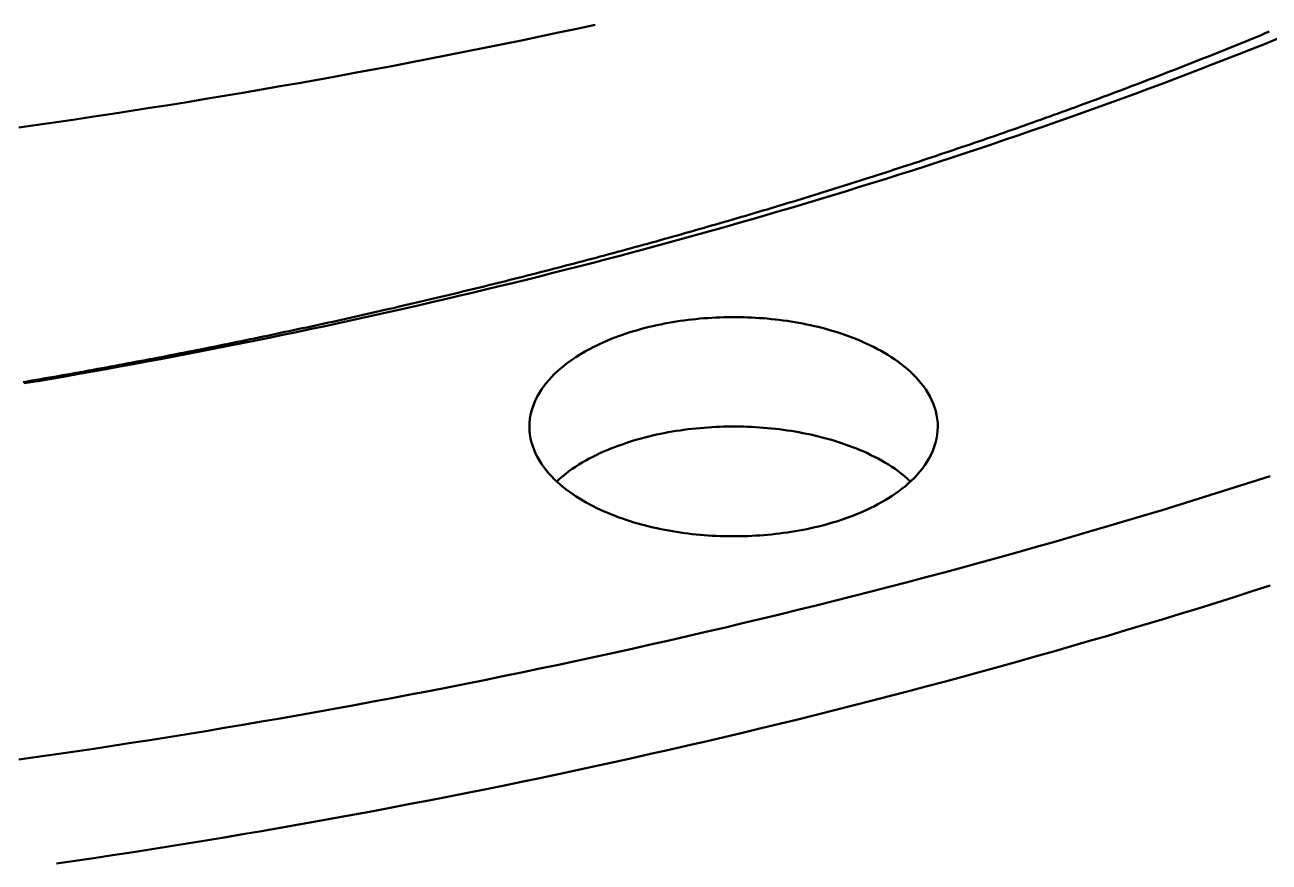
# Model space of a CAD drawing. Header units: millimetres. Extents: x 0 to 841, y 0 to 594.
# Drawn here: x 372.83 to 410.6, y 286.25 to 311.67 of the extents above; entities that cross this region are included whole.
import ezdxf

# ---------------------------------------------------------------- set-up
doc = ezdxf.new("R2010")
doc.units = ezdxf.units.MM
doc.layers.add('FINA', color=7, linetype='CONTINUOUS', lineweight=25)
doc.layers.add('VIS', color=7, linetype='CONTINUOUS', lineweight=50)

msp = doc.modelspace()

# ---------------------------------------------------------------- linework, layer by layer
at = {"layer": 'FINA'}
for points in [[(372.654, 308.552), (373.222, 308.633), (373.789, 308.715), (374.356, 308.799), (374.923, 308.884), (375.49, 308.97), (376.057, 309.057), (376.624, 309.146), (377.19, 309.236), (377.756, 309.327), (378.322, 309.42), (378.888, 309.514), (379.453, 309.609), (380.018, 309.706), (380.583, 309.804), (381.148, 309.903), (381.713, 310.004), (382.277, 310.106), (382.841, 310.209), (383.405, 310.313), (383.969, 310.419), (384.532, 310.527), (385.095, 310.635), (385.658, 310.745), (386.22, 310.857), (386.783, 310.969), (387.345, 311.083), (387.906, 311.199), (388.468, 311.315), (389.029, 311.434), (389.59, 311.553), (390.15, 311.674)], [(372.782, 300.823), (372.915, 300.845), (373.048, 300.868), (373.181, 300.891), (373.314, 300.914), (373.447, 300.937), (373.579, 300.961), (373.712, 300.984), (373.845, 301.007), (373.978, 301.031), (374.111, 301.054), (374.244, 301.078), (374.376, 301.102), (374.509, 301.125), (374.642, 301.149), (374.774, 301.173), (374.907, 301.197), (375.04, 301.221), (375.172, 301.246), (375.305, 301.27), (375.438, 301.294), (375.57, 301.319), (375.703, 301.343), (375.836, 301.368), (375.968, 301.393), (376.101, 301.418), (376.233, 301.443), (376.366, 301.468), (376.498, 301.493), (376.631, 301.518), (376.763, 301.543), (376.896, 301.569), (377.028, 301.594), (377.16, 301.62), (377.293, 301.645), (377.425, 301.671), (377.558, 301.697), (377.69, 301.723), (377.822, 301.749), (377.954, 301.775), (378.087, 301.801), (378.219, 301.827), (378.351, 301.854), (378.484, 301.88), (378.616, 301.907), (378.748, 301.933), (378.88, 301.96), (379.012, 301.987), (379.144, 302.014), (379.277, 302.041), (379.409, 302.068), (379.541, 302.095), (379.673, 302.122), (379.805, 302.15), (379.937, 302.177), (380.069, 302.205), (380.201, 302.232), (380.333, 302.26), (380.465, 302.288), (380.597, 302.316), (380.729, 302.344), (380.861, 302.372), (380.993, 302.4), (381.124, 302.428), (381.256, 302.456), (381.388, 302.485), (381.52, 302.513), (381.652, 302.542), (381.783, 302.571), (381.915, 302.599), (382.047, 302.628), (382.179, 302.657), (382.31, 302.686), (382.442, 302.715), (382.574, 302.745), (382.705, 302.774), (382.837, 302.803), (382.968, 302.833), (383.1, 302.863), (383.232, 302.892), (383.363, 302.922), (383.495, 302.952), (383.626, 302.982), (383.758, 303.012), (383.889, 303.042), (384.02, 303.072), (384.152, 303.103), (384.283, 303.133), (384.414, 303.164), (384.546, 303.194), (384.677, 303.225), (384.808, 303.256), (384.94, 303.287), (385.071, 303.318), (385.202, 303.349), (385.333, 303.38), (385.465, 303.411), (385.596, 303.443), (385.727, 303.474), (385.858, 303.506), (385.989, 303.537), (386.12, 303.569), (386.251, 303.601), (386.382, 303.633), (386.513, 303.665), (386.644, 303.697), (386.775, 303.729), (386.906, 303.762), (387.037, 303.794), (387.168, 303.826), (387.299, 303.859), (387.429, 303.892), (387.56, 303.925), (387.691, 303.957), (387.822, 303.99), (387.953, 304.023), (388.083, 304.057), (388.214, 304.09), (388.345, 304.123), (388.475, 304.157), (388.606, 304.19), (388.737, 304.224), (388.867, 304.258), (388.998, 304.291), (389.128, 304.325), (389.259, 304.359), (389.389, 304.393), (389.52, 304.428), (389.65, 304.462), (389.78, 304.496), (389.911, 304.531), (390.041, 304.565), (390.171, 304.6), (390.302, 304.635), (390.432, 304.67), (390.562, 304.705), (390.692, 304.74), (390.823, 304.775), (390.953, 304.81), (391.083, 304.846), (391.213, 304.881), (391.343, 304.917), (391.473, 304.952), (391.603, 304.988), (391.733, 305.024), (391.863, 305.06), (391.993, 305.096), (392.123, 305.132), (392.253, 305.168), (392.383, 305.205), (392.513, 305.241), (392.642, 305.278), (392.772, 305.314), (392.902, 305.351), (393.032, 305.388), (393.161, 305.425), (393.291, 305.462), (393.421, 305.499), (393.55, 305.536), (393.68, 305.573), (393.81, 305.611), (393.939, 305.648), (394.069, 305.686), (394.198, 305.724), (394.327, 305.761), (394.457, 305.799), (394.586, 305.837), (394.716, 305.875), (394.845, 305.914), (394.974, 305.952), (395.104, 305.99), (395.233, 306.029), (395.362, 306.068), (395.491, 306.106), (395.62, 306.145), (395.749, 306.184), (395.879, 306.223), (396.008, 306.262), (396.137, 306.301), (396.266, 306.341), (396.395, 306.38), (396.523, 306.42), (396.652, 306.459), (396.781, 306.499), (396.91, 306.539), (397.039, 306.579), (397.168, 306.619), (397.296, 306.659), (397.425, 306.699), (397.554, 306.739), (397.682, 306.78), (397.811, 306.82), (397.94, 306.861), (398.068, 306.902), (398.197, 306.943), (398.325, 306.984), (398.454, 307.025), (398.582, 307.066), (398.71, 307.107), (398.839, 307.148), (398.967, 307.19), (399.095, 307.232), (399.224, 307.273), (399.352, 307.315), (399.48, 307.357), (399.608, 307.399), (399.736, 307.441), (399.864, 307.483), (399.993, 307.525), (400.121, 307.568), (400.249, 307.61), (400.376, 307.653), (400.504, 307.696), (400.632, 307.739), (400.76, 307.781), (400.888, 307.824), (401.016, 307.868), (401.143, 307.911), (401.271, 307.954), (401.399, 307.998), (401.526, 308.041), (401.654, 308.085), (401.782, 308.129), (401.909, 308.173), (402.036, 308.217), (402.164, 308.261), (402.291, 308.305), (402.419, 308.349), (402.546, 308.394), (402.673, 308.438), (402.801, 308.483), (402.928, 308.527), (403.055, 308.572), (403.182, 308.617), (403.309, 308.662), (403.436, 308.708), (403.563, 308.753), (403.69, 308.798), (403.817, 308.844), (403.944, 308.889), (404.071, 308.935), (404.198, 308.981), (404.325, 309.027), (404.451, 309.073), (404.578, 309.119), (404.705, 309.165), (404.831, 309.212), (404.958, 309.258), (405.085, 309.305), (405.211, 309.351), (405.338, 309.398), (405.464, 309.445), (405.59, 309.492), (405.717, 309.539), (405.843, 309.586), (405.969, 309.634), (406.096, 309.681), (406.222, 309.729), (406.348, 309.777), (406.474, 309.824), (406.6, 309.872), (406.726, 309.92), (406.852, 309.968), (406.978, 310.017), (407.104, 310.065), (407.23, 310.113), (407.355, 310.162), (407.481, 310.211), (407.607, 310.26), (407.733, 310.308), (407.858, 310.358), (407.984, 310.407), (408.109, 310.456), (408.235, 310.505), (408.36, 310.555), (408.486, 310.604), (408.611, 310.654), (408.736, 310.704), (408.862, 310.754), (408.987, 310.804), (409.112, 310.854), (409.237, 310.904), (409.362, 310.955), (409.487, 311.005), (409.612, 311.056), (409.737, 311.107), (409.862, 311.158), (409.987, 311.209), (410.112, 311.26), (410.237, 311.311), (410.361, 311.362), (410.486, 311.414), (410.61, 311.465)], [(372.812, 300.786), (373.226, 300.855), (373.641, 300.926), (374.055, 300.997), (374.47, 301.07), (374.884, 301.143), (375.298, 301.217), (375.712, 301.292), (376.125, 301.367), (376.539, 301.444), (376.952, 301.521), (377.365, 301.599), (377.778, 301.678), (378.191, 301.758), (378.604, 301.838), (379.017, 301.92), (379.429, 302.002), (379.841, 302.085), (380.253, 302.17), (380.665, 302.254), (381.077, 302.34), (381.488, 302.427), (381.9, 302.514), (382.311, 302.603), (382.722, 302.692), (383.133, 302.782), (383.543, 302.873), (383.954, 302.965), (384.364, 303.057), (384.774, 303.151), (385.184, 303.245), (385.593, 303.341), (386.003, 303.437), (386.412, 303.534), (386.821, 303.632), (387.229, 303.731), (387.638, 303.831), (388.046, 303.931), (388.454, 304.033), (388.862, 304.136), (389.27, 304.239), (389.677, 304.343), (390.084, 304.448), (390.491, 304.554), (390.898, 304.661), (391.304, 304.769), (391.711, 304.878), (392.117, 304.988), (392.522, 305.099), (392.928, 305.21), (393.333, 305.323), (393.738, 305.436), (394.143, 305.551), (394.547, 305.666), (394.951, 305.782), (395.355, 305.9), (395.759, 306.018), (396.162, 306.137), (396.565, 306.257), (396.968, 306.378), (397.37, 306.5), (397.772, 306.623), (398.174, 306.747), (398.576, 306.872), (398.977, 306.998), (399.378, 307.125), (399.779, 307.252), (400.179, 307.381), (400.579, 307.511), (400.979, 307.642), (401.378, 307.774), (401.777, 307.906), (402.176, 308.04), (402.574, 308.175), (402.972, 308.311), (403.37, 308.448), (403.767, 308.586), (404.164, 308.724), (404.56, 308.864), (404.957, 309.005), (405.353, 309.147), (405.748, 309.29), (406.143, 309.434), (406.538, 309.579), (406.932, 309.725), (407.326, 309.872), (407.72, 310.021), (408.113, 310.17), (408.506, 310.32), (408.898, 310.472), (409.29, 310.624), (409.681, 310.778), (410.072, 310.932), (410.463, 311.088), (410.853, 311.245)], [(388.15, 299.467), (388.154, 299.588), (388.166, 299.708), (388.186, 299.826), (388.214, 299.944), (388.249, 300.059), (388.291, 300.172), (388.339, 300.282), (388.393, 300.39), (388.453, 300.495), (388.518, 300.596), (388.587, 300.695), (388.661, 300.79), (388.739, 300.882), (388.82, 300.971), (388.904, 301.058), (388.991, 301.141), (389.081, 301.221), (389.173, 301.299), (389.268, 301.373), (389.364, 301.445), (389.463, 301.515), (389.563, 301.582), (389.665, 301.647), (389.768, 301.709), (389.872, 301.769), (389.978, 301.827), (390.085, 301.883), (390.193, 301.936), (390.302, 301.988), (390.411, 302.037), (390.522, 302.085), (390.633, 302.131), (390.746, 302.175), (390.858, 302.217), (390.972, 302.258), (391.086, 302.297), (391.201, 302.334), (391.316, 302.37), (391.431, 302.403), (391.548, 302.436), (391.664, 302.467), (391.781, 302.496), (391.898, 302.524), (392.016, 302.55), (392.134, 302.575), (392.252, 302.599), (392.37, 302.621), (392.489, 302.642), (392.608, 302.661), (392.727, 302.679), (392.846, 302.696), (392.966, 302.711), (393.086, 302.725), (393.206, 302.738), (393.325, 302.749), (393.446, 302.76), (393.566, 302.768), (393.686, 302.776), (393.806, 302.782), (393.927, 302.787), (394.047, 302.791), (394.168, 302.794), (394.288, 302.795), (394.409, 302.795), (394.529, 302.794), (394.65, 302.791), (394.77, 302.787), (394.891, 302.782), (395.011, 302.776), (395.131, 302.768), (395.251, 302.76), (395.371, 302.749), (395.491, 302.738), (395.611, 302.725), (395.731, 302.711), (395.851, 302.696), (395.97, 302.679), (396.089, 302.661), (396.208, 302.642), (396.327, 302.621), (396.445, 302.599), (396.563, 302.575), (396.681, 302.55), (396.799, 302.524), (396.916, 302.496), (397.033, 302.467), (397.149, 302.436), (397.265, 302.403), (397.381, 302.37), (397.496, 302.334), (397.611, 302.297), (397.725, 302.258), (397.838, 302.217), (397.951, 302.175), (398.063, 302.131), (398.175, 302.085), (398.286, 302.037), (398.395, 301.988), (398.504, 301.936), (398.612, 301.883), (398.719, 301.827), (398.825, 301.769), (398.929, 301.709), (399.032, 301.647), (399.134, 301.582), (399.234, 301.515), (399.333, 301.445), (399.429, 301.373), (399.524, 301.299), (399.616, 301.221), (399.706, 301.141), (399.793, 301.058), (399.877, 300.971), (399.958, 300.882), (400.036, 300.79), (400.11, 300.695), (400.179, 300.596), (400.244, 300.495), (400.304, 300.39), (400.358, 300.282), (400.406, 300.172), (400.448, 300.059), (400.483, 299.944), (400.511, 299.826), (400.531, 299.708), (400.543, 299.588), (400.547, 299.467)], [(398.731, 297.114), (398.624, 297.058), (398.517, 297.004), (398.408, 296.952), (398.298, 296.902), (398.187, 296.854), (398.076, 296.808), (397.963, 296.764), (397.85, 296.721), (397.737, 296.681), (397.623, 296.642), (397.508, 296.604), (397.393, 296.568), (397.277, 296.534), (397.161, 296.502), (397.044, 296.471), (396.927, 296.441), (396.81, 296.413), (396.692, 296.387), (396.574, 296.361), (396.456, 296.338), (396.337, 296.315), (396.219, 296.295), (396.1, 296.275), (395.98, 296.257), (395.861, 296.24), (395.741, 296.225), (395.621, 296.21), (395.501, 296.198), (395.381, 296.186), (395.261, 296.176), (395.141, 296.167), (395.02, 296.159), (394.9, 296.153), (394.779, 296.147), (394.659, 296.144), (394.538, 296.141), (394.418, 296.14), (394.297, 296.14), (394.176, 296.141), (394.056, 296.143), (393.935, 296.147), (393.814, 296.152), (393.694, 296.158), (393.574, 296.166), (393.453, 296.174), (393.333, 296.184), (393.213, 296.196), (393.093, 296.208), (392.973, 296.222), (392.853, 296.238), (392.734, 296.254), (392.615, 296.272), (392.495, 296.292), (392.377, 296.312), (392.258, 296.334), (392.14, 296.358), (392.022, 296.383), (391.904, 296.409), (391.787, 296.437), (391.669, 296.466), (391.553, 296.497), (391.437, 296.53), (391.321, 296.563), (391.206, 296.599), (391.091, 296.636), (390.977, 296.675), (390.863, 296.715), (390.75, 296.758), (390.638, 296.802), (390.526, 296.848), (390.415, 296.895), (390.305, 296.945), (390.196, 296.997), (390.088, 297.05), (389.981, 297.106), (389.875, 297.164), (389.771, 297.224), (389.667, 297.286), (389.565, 297.351), (389.465, 297.418), (389.366, 297.487), (389.27, 297.56), (389.175, 297.634), (389.083, 297.712), (388.993, 297.792), (388.905, 297.875), (388.821, 297.962), (388.74, 298.051), (388.662, 298.143), (388.588, 298.239), (388.519, 298.337), (388.454, 298.439), (388.394, 298.544), (388.339, 298.651), (388.291, 298.762), (388.249, 298.875), (388.214, 298.99), (388.187, 299.108), (388.166, 299.227), (388.154, 299.347), (388.15, 299.467)], [(388.978, 297.806), (389.067, 297.887), (389.16, 297.965), (389.254, 298.041), (389.351, 298.113), (389.449, 298.184), (389.549, 298.251), (389.651, 298.316), (389.754, 298.379), (389.859, 298.44), (389.965, 298.498), (390.072, 298.554), (390.18, 298.608), (390.289, 298.66), (390.4, 298.71), (390.51, 298.758), (390.622, 298.804), (390.735, 298.849), (390.848, 298.891), (390.962, 298.932), (391.076, 298.971), (391.191, 299.009), (391.306, 299.045), (391.422, 299.079), (391.539, 299.111), (391.656, 299.143), (391.773, 299.172), (391.89, 299.2), (392.008, 299.227), (392.127, 299.252), (392.245, 299.276), (392.364, 299.298), (392.483, 299.319), (392.602, 299.338), (392.722, 299.356), (392.842, 299.373), (392.962, 299.389), (393.082, 299.403), (393.202, 299.416), (393.322, 299.427), (393.443, 299.437), (393.563, 299.446), (393.684, 299.454), (393.805, 299.46), (393.925, 299.465), (394.046, 299.469), (394.167, 299.472), (394.288, 299.473), (394.409, 299.473), (394.53, 299.472), (394.651, 299.469), (394.772, 299.465), (394.892, 299.46), (395.013, 299.454), (395.134, 299.446), (395.254, 299.437), (395.375, 299.427), (395.495, 299.416), (395.615, 299.403), (395.735, 299.389), (395.855, 299.373), (395.975, 299.356), (396.095, 299.338), (396.214, 299.319), (396.333, 299.298), (396.452, 299.276), (396.57, 299.252), (396.689, 299.227), (396.807, 299.2), (396.924, 299.172), (397.041, 299.143), (397.158, 299.111), (397.275, 299.079), (397.391, 299.045), (397.506, 299.009), (397.621, 298.971), (397.735, 298.932), (397.849, 298.891), (397.962, 298.849), (398.075, 298.804), (398.187, 298.758), (398.297, 298.71), (398.408, 298.66), (398.517, 298.608), (398.625, 298.554), (398.732, 298.498), (398.838, 298.44), (398.942, 298.379), (399.046, 298.316), (399.148, 298.251), (399.248, 298.184), (399.346, 298.113), (399.443, 298.041), (399.537, 297.965), (399.63, 297.887), (399.719, 297.806)], [(400.547, 299.467), (400.542, 299.343), (400.529, 299.218), (400.508, 299.096), (400.478, 298.974), (400.441, 298.855), (400.396, 298.739), (400.345, 298.625), (400.287, 298.515), (400.224, 298.407), (400.155, 298.303), (400.081, 298.202), (400.003, 298.105), (399.922, 298.011), (399.836, 297.92), (399.747, 297.832), (399.655, 297.748), (399.561, 297.666), (399.464, 297.588), (399.365, 297.512), (399.263, 297.44), (399.16, 297.369), (399.055, 297.302), (398.949, 297.237), (398.841, 297.174), (398.731, 297.114)], [(372.654, 289.358), (373.222, 289.439), (373.789, 289.521), (374.356, 289.605), (374.923, 289.69), (375.49, 289.776), (376.057, 289.863), (376.624, 289.952), (377.19, 290.042), (377.756, 290.133), (378.322, 290.226), (378.888, 290.32), (379.453, 290.415), (380.018, 290.512), (380.583, 290.61), (381.148, 290.709), (381.713, 290.81), (382.277, 290.912), (382.841, 291.015), (383.405, 291.119), (383.969, 291.225), (384.532, 291.333), (385.095, 291.441), (385.658, 291.551), (386.22, 291.663), (386.783, 291.775), (387.345, 291.889), (387.906, 292.005), (388.468, 292.121), (389.029, 292.24), (389.59, 292.359), (390.15, 292.48), (390.71, 292.602), (391.27, 292.726), (391.83, 292.851), (392.389, 292.978), (392.948, 293.105), (393.507, 293.235), (394.065, 293.365), (394.623, 293.498), (395.181, 293.631), (395.738, 293.766), (396.295, 293.902), (396.852, 294.04), (397.408, 294.18), (397.964, 294.32), (398.52, 294.462), (399.075, 294.606), (399.63, 294.751), (400.184, 294.898), (400.738, 295.045), (401.292, 295.195), (401.845, 295.346), (402.398, 295.498), (402.95, 295.652), (403.502, 295.808), (404.054, 295.964), (404.605, 296.123), (405.156, 296.283), (405.706, 296.444), (406.256, 296.607), (406.805, 296.772), (407.354, 296.938), (407.902, 297.105), (408.45, 297.274), (408.998, 297.445), (409.545, 297.617), (410.091, 297.791), (410.637, 297.966)], [(373.789, 286.199), (374.356, 286.283), (374.923, 286.368), (375.49, 286.454), (376.057, 286.541), (376.624, 286.63), (377.19, 286.72), (377.756, 286.811), (378.322, 286.904), (378.888, 286.998), (379.453, 287.093), (380.018, 287.19), (380.583, 287.288), (381.148, 287.387), (381.713, 287.488), (382.277, 287.59), (382.841, 287.693), (383.405, 287.797), (383.969, 287.903), (384.532, 288.011), (385.095, 288.119), (385.658, 288.229), (386.22, 288.34), (386.783, 288.453), (387.345, 288.567), (387.906, 288.683), (388.468, 288.799), (389.029, 288.918), (389.59, 289.037), (390.15, 289.158), (390.71, 289.28), (391.27, 289.404), (391.83, 289.529), (392.389, 289.656), (392.948, 289.783), (393.507, 289.913), (394.065, 290.043), (394.623, 290.176), (395.181, 290.309), (395.738, 290.444), (396.295, 290.58), (396.852, 290.718), (397.408, 290.857), (397.964, 290.998), (398.52, 291.14), (399.075, 291.284), (399.63, 291.429), (400.184, 291.575), (400.738, 291.723), (401.292, 291.873), (401.845, 292.024), (402.398, 292.176), (402.95, 292.33), (403.502, 292.486), (404.054, 292.642), (404.605, 292.801), (405.156, 292.961), (405.706, 293.122), (406.256, 293.285), (406.805, 293.45), (407.354, 293.616), (407.902, 293.783), (408.45, 293.952), (408.998, 294.123), (409.545, 294.295), (410.091, 294.469), (410.637, 294.644)]]:
    msp.add_lwpolyline(points, dxfattribs=at)
at = {"layer": 'VIS'}
for points in [[(372.654, 308.552), (373.222, 308.633), (373.789, 308.715), (374.356, 308.799), (374.923, 308.884), (375.49, 308.97), (376.057, 309.057), (376.624, 309.146), (377.19, 309.236), (377.756, 309.327), (378.322, 309.42), (378.888, 309.514), (379.453, 309.609), (380.018, 309.706), (380.583, 309.804), (381.148, 309.903), (381.713, 310.004), (382.277, 310.106), (382.841, 310.209), (383.405, 310.313), (383.969, 310.419), (384.532, 310.527), (385.095, 310.635), (385.658, 310.745), (386.22, 310.857), (386.783, 310.969), (387.345, 311.083), (387.906, 311.199), (388.468, 311.315), (389.029, 311.434), (389.59, 311.553), (390.15, 311.674)], [(372.782, 300.823), (372.915, 300.845), (373.048, 300.868), (373.181, 300.891), (373.314, 300.914), (373.447, 300.937), (373.579, 300.961), (373.712, 300.984), (373.845, 301.007), (373.978, 301.031), (374.111, 301.054), (374.244, 301.078), (374.376, 301.102), (374.509, 301.125), (374.642, 301.149), (374.774, 301.173), (374.907, 301.197), (375.04, 301.221), (375.172, 301.246), (375.305, 301.27), (375.438, 301.294), (375.57, 301.319), (375.703, 301.343), (375.836, 301.368), (375.968, 301.393), (376.101, 301.418), (376.233, 301.443), (376.366, 301.468), (376.498, 301.493), (376.631, 301.518), (376.763, 301.543), (376.896, 301.569), (377.028, 301.594), (377.16, 301.62), (377.293, 301.645), (377.425, 301.671), (377.558, 301.697), (377.69, 301.723), (377.822, 301.749), (377.954, 301.775), (378.087, 301.801), (378.219, 301.827), (378.351, 301.854), (378.484, 301.88), (378.616, 301.907), (378.748, 301.933), (378.88, 301.96), (379.012, 301.987), (379.144, 302.014), (379.277, 302.041), (379.409, 302.068), (379.541, 302.095), (379.673, 302.122), (379.805, 302.15), (379.937, 302.177), (380.069, 302.205), (380.201, 302.232), (380.333, 302.26), (380.465, 302.288), (380.597, 302.316), (380.729, 302.344), (380.861, 302.372), (380.993, 302.4), (381.124, 302.428), (381.256, 302.456), (381.388, 302.485), (381.52, 302.513), (381.652, 302.542), (381.783, 302.571), (381.915, 302.599), (382.047, 302.628), (382.179, 302.657), (382.31, 302.686), (382.442, 302.715), (382.574, 302.745), (382.705, 302.774), (382.837, 302.803), (382.968, 302.833), (383.1, 302.863), (383.232, 302.892), (383.363, 302.922), (383.495, 302.952), (383.626, 302.982), (383.758, 303.012), (383.889, 303.042), (384.02, 303.072), (384.152, 303.103), (384.283, 303.133), (384.414, 303.164), (384.546, 303.194), (384.677, 303.225), (384.808, 303.256), (384.94, 303.287), (385.071, 303.318), (385.202, 303.349), (385.333, 303.38), (385.465, 303.411), (385.596, 303.443), (385.727, 303.474), (385.858, 303.506), (385.989, 303.537), (386.12, 303.569), (386.251, 303.601), (386.382, 303.633), (386.513, 303.665), (386.644, 303.697), (386.775, 303.729), (386.906, 303.762), (387.037, 303.794), (387.168, 303.826), (387.299, 303.859), (387.429, 303.892), (387.56, 303.925), (387.691, 303.957), (387.822, 303.99), (387.953, 304.023), (388.083, 304.057), (388.214, 304.09), (388.345, 304.123), (388.475, 304.157), (388.606, 304.19), (388.737, 304.224), (388.867, 304.258), (388.998, 304.291), (389.128, 304.325), (389.259, 304.359), (389.389, 304.393), (389.52, 304.428), (389.65, 304.462), (389.78, 304.496), (389.911, 304.531), (390.041, 304.565), (390.171, 304.6), (390.302, 304.635), (390.432, 304.67), (390.562, 304.705), (390.692, 304.74), (390.823, 304.775), (390.953, 304.81), (391.083, 304.846), (391.213, 304.881), (391.343, 304.917), (391.473, 304.952), (391.603, 304.988), (391.733, 305.024), (391.863, 305.06), (391.993, 305.096), (392.123, 305.132), (392.253, 305.168), (392.383, 305.205), (392.513, 305.241), (392.642, 305.278), (392.772, 305.314), (392.902, 305.351), (393.032, 305.388), (393.161, 305.425), (393.291, 305.462), (393.421, 305.499), (393.55, 305.536), (393.68, 305.573), (393.81, 305.611), (393.939, 305.648), (394.069, 305.686), (394.198, 305.724), (394.327, 305.761), (394.457, 305.799), (394.586, 305.837), (394.716, 305.875), (394.845, 305.914), (394.974, 305.952), (395.104, 305.99), (395.233, 306.029), (395.362, 306.068), (395.491, 306.106), (395.62, 306.145), (395.749, 306.184), (395.879, 306.223), (396.008, 306.262), (396.137, 306.301), (396.266, 306.341), (396.395, 306.38), (396.523, 306.42), (396.652, 306.459), (396.781, 306.499), (396.91, 306.539), (397.039, 306.579), (397.168, 306.619), (397.296, 306.659), (397.425, 306.699), (397.554, 306.739), (397.682, 306.78), (397.811, 306.82), (397.94, 306.861), (398.068, 306.902), (398.197, 306.943), (398.325, 306.984), (398.454, 307.025), (398.582, 307.066), (398.71, 307.107), (398.839, 307.148), (398.967, 307.19), (399.095, 307.232), (399.224, 307.273), (399.352, 307.315), (399.48, 307.357), (399.608, 307.399), (399.736, 307.441), (399.864, 307.483), (399.993, 307.525), (400.121, 307.568), (400.249, 307.61), (400.376, 307.653), (400.504, 307.696), (400.632, 307.739), (400.76, 307.781), (400.888, 307.824), (401.016, 307.868), (401.143, 307.911), (401.271, 307.954), (401.399, 307.998), (401.526, 308.041), (401.654, 308.085), (401.782, 308.129), (401.909, 308.173), (402.036, 308.217), (402.164, 308.261), (402.291, 308.305), (402.419, 308.349), (402.546, 308.394), (402.673, 308.438), (402.801, 308.483), (402.928, 308.527), (403.055, 308.572), (403.182, 308.617), (403.309, 308.662), (403.436, 308.708), (403.563, 308.753), (403.69, 308.798), (403.817, 308.844), (403.944, 308.889), (404.071, 308.935), (404.198, 308.981), (404.325, 309.027), (404.451, 309.073), (404.578, 309.119), (404.705, 309.165), (404.831, 309.212), (404.958, 309.258), (405.085, 309.305), (405.211, 309.351), (405.338, 309.398), (405.464, 309.445), (405.59, 309.492), (405.717, 309.539), (405.843, 309.586), (405.969, 309.634), (406.096, 309.681), (406.222, 309.729), (406.348, 309.777), (406.474, 309.824), (406.6, 309.872), (406.726, 309.92), (406.852, 309.968), (406.978, 310.017), (407.104, 310.065), (407.23, 310.113), (407.355, 310.162), (407.481, 310.211), (407.607, 310.26), (407.733, 310.308), (407.858, 310.358), (407.984, 310.407), (408.109, 310.456), (408.235, 310.505), (408.36, 310.555), (408.486, 310.604), (408.611, 310.654), (408.736, 310.704), (408.862, 310.754), (408.987, 310.804), (409.112, 310.854), (409.237, 310.904), (409.362, 310.955), (409.487, 311.005), (409.612, 311.056), (409.737, 311.107), (409.862, 311.158), (409.987, 311.209), (410.112, 311.26), (410.237, 311.311), (410.361, 311.362), (410.486, 311.414), (410.61, 311.465)], [(372.812, 300.786), (373.226, 300.855), (373.641, 300.926), (374.055, 300.997), (374.47, 301.07), (374.884, 301.143), (375.298, 301.217), (375.712, 301.292), (376.125, 301.367), (376.539, 301.444), (376.952, 301.521), (377.365, 301.599), (377.778, 301.678), (378.191, 301.758), (378.604, 301.838), (379.017, 301.92), (379.429, 302.002), (379.841, 302.085), (380.253, 302.17), (380.665, 302.254), (381.077, 302.34), (381.488, 302.427), (381.9, 302.514), (382.311, 302.603), (382.722, 302.692), (383.133, 302.782), (383.543, 302.873), (383.954, 302.965), (384.364, 303.057), (384.774, 303.151), (385.184, 303.245), (385.593, 303.341), (386.003, 303.437), (386.412, 303.534), (386.821, 303.632), (387.229, 303.731), (387.638, 303.831), (388.046, 303.931), (388.454, 304.033), (388.862, 304.136), (389.27, 304.239), (389.677, 304.343), (390.084, 304.448), (390.491, 304.554), (390.898, 304.661), (391.304, 304.769), (391.711, 304.878), (392.117, 304.988), (392.522, 305.099), (392.928, 305.21), (393.333, 305.323), (393.738, 305.436), (394.143, 305.551), (394.547, 305.666), (394.951, 305.782), (395.355, 305.9), (395.759, 306.018), (396.162, 306.137), (396.565, 306.257), (396.968, 306.378), (397.37, 306.5), (397.772, 306.623), (398.174, 306.747), (398.576, 306.872), (398.977, 306.998), (399.378, 307.125), (399.779, 307.252), (400.179, 307.381), (400.579, 307.511), (400.979, 307.642), (401.378, 307.774), (401.777, 307.906), (402.176, 308.04), (402.574, 308.175), (402.972, 308.311), (403.37, 308.448), (403.767, 308.586), (404.164, 308.724), (404.56, 308.864), (404.957, 309.005), (405.353, 309.147), (405.748, 309.29), (406.143, 309.434), (406.538, 309.579), (406.932, 309.725), (407.326, 309.872), (407.72, 310.021), (408.113, 310.17), (408.506, 310.32), (408.898, 310.472), (409.29, 310.624), (409.681, 310.778), (410.072, 310.932), (410.463, 311.088), (410.853, 311.245)], [(388.15, 299.467), (388.154, 299.588), (388.166, 299.708), (388.186, 299.826), (388.214, 299.944), (388.249, 300.059), (388.291, 300.172), (388.339, 300.282), (388.393, 300.39), (388.453, 300.495), (388.518, 300.596), (388.587, 300.695), (388.661, 300.79), (388.739, 300.882), (388.82, 300.971), (388.904, 301.058), (388.991, 301.141), (389.081, 301.221), (389.173, 301.299), (389.268, 301.373), (389.364, 301.445), (389.463, 301.515), (389.563, 301.582), (389.665, 301.647), (389.768, 301.709), (389.872, 301.769), (389.978, 301.827), (390.085, 301.883), (390.193, 301.936), (390.302, 301.988), (390.411, 302.037), (390.522, 302.085), (390.633, 302.131), (390.746, 302.175), (390.858, 302.217), (390.972, 302.258), (391.086, 302.297), (391.201, 302.334), (391.316, 302.37), (391.431, 302.403), (391.548, 302.436), (391.664, 302.467), (391.781, 302.496), (391.898, 302.524), (392.016, 302.55), (392.134, 302.575), (392.252, 302.599), (392.37, 302.621), (392.489, 302.642), (392.608, 302.661), (392.727, 302.679), (392.846, 302.696), (392.966, 302.711), (393.086, 302.725), (393.206, 302.738), (393.325, 302.749), (393.446, 302.76), (393.566, 302.768), (393.686, 302.776), (393.806, 302.782), (393.927, 302.787), (394.047, 302.791), (394.168, 302.794), (394.288, 302.795), (394.409, 302.795), (394.529, 302.794), (394.65, 302.791), (394.77, 302.787), (394.891, 302.782), (395.011, 302.776), (395.131, 302.768), (395.251, 302.76), (395.371, 302.749), (395.491, 302.738), (395.611, 302.725), (395.731, 302.711), (395.851, 302.696), (395.97, 302.679), (396.089, 302.661), (396.208, 302.642), (396.327, 302.621), (396.445, 302.599), (396.563, 302.575), (396.681, 302.55), (396.799, 302.524), (396.916, 302.496), (397.033, 302.467), (397.149, 302.436), (397.265, 302.403), (397.381, 302.37), (397.496, 302.334), (397.611, 302.297), (397.725, 302.258), (397.838, 302.217), (397.951, 302.175), (398.063, 302.131), (398.175, 302.085), (398.286, 302.037), (398.395, 301.988), (398.504, 301.936), (398.612, 301.883), (398.719, 301.827), (398.825, 301.769), (398.929, 301.709), (399.032, 301.647), (399.134, 301.582), (399.234, 301.515), (399.333, 301.445), (399.429, 301.373), (399.524, 301.299), (399.616, 301.221), (399.706, 301.141), (399.793, 301.058), (399.877, 300.971), (399.958, 300.882), (400.036, 300.79), (400.11, 300.695), (400.179, 300.596), (400.244, 300.495), (400.304, 300.39), (400.358, 300.282), (400.406, 300.172), (400.448, 300.059), (400.483, 299.944), (400.511, 299.826), (400.531, 299.708), (400.543, 299.588), (400.547, 299.467)], [(398.731, 297.114), (398.624, 297.058), (398.517, 297.004), (398.408, 296.952), (398.298, 296.902), (398.187, 296.854), (398.076, 296.808), (397.963, 296.764), (397.85, 296.721), (397.737, 296.681), (397.623, 296.642), (397.508, 296.604), (397.393, 296.568), (397.277, 296.534), (397.161, 296.502), (397.044, 296.471), (396.927, 296.441), (396.81, 296.413), (396.692, 296.387), (396.574, 296.361), (396.456, 296.338), (396.337, 296.315), (396.219, 296.295), (396.1, 296.275), (395.98, 296.257), (395.861, 296.24), (395.741, 296.225), (395.621, 296.21), (395.501, 296.198), (395.381, 296.186), (395.261, 296.176), (395.141, 296.167), (395.02, 296.159), (394.9, 296.153), (394.779, 296.147), (394.659, 296.144), (394.538, 296.141), (394.418, 296.14), (394.297, 296.14), (394.176, 296.141), (394.056, 296.143), (393.935, 296.147), (393.814, 296.152), (393.694, 296.158), (393.574, 296.166), (393.453, 296.174), (393.333, 296.184), (393.213, 296.196), (393.093, 296.208), (392.973, 296.222), (392.853, 296.238), (392.734, 296.254), (392.615, 296.272), (392.495, 296.292), (392.377, 296.312), (392.258, 296.334), (392.14, 296.358), (392.022, 296.383), (391.904, 296.409), (391.787, 296.437), (391.669, 296.466), (391.553, 296.497), (391.437, 296.53), (391.321, 296.563), (391.206, 296.599), (391.091, 296.636), (390.977, 296.675), (390.863, 296.715), (390.75, 296.758), (390.638, 296.802), (390.526, 296.848), (390.415, 296.895), (390.305, 296.945), (390.196, 296.997), (390.088, 297.05), (389.981, 297.106), (389.875, 297.164), (389.771, 297.224), (389.667, 297.286), (389.565, 297.351), (389.465, 297.418), (389.366, 297.487), (389.27, 297.56), (389.175, 297.634), (389.083, 297.712), (388.993, 297.792), (388.905, 297.875), (388.821, 297.962), (388.74, 298.051), (388.662, 298.143), (388.588, 298.239), (388.519, 298.337), (388.454, 298.439), (388.394, 298.544), (388.339, 298.651), (388.291, 298.762), (388.249, 298.875), (388.214, 298.99), (388.187, 299.108), (388.166, 299.227), (388.154, 299.347), (388.15, 299.467)], [(388.978, 297.806), (389.067, 297.887), (389.16, 297.965), (389.254, 298.041), (389.351, 298.113), (389.449, 298.184), (389.549, 298.251), (389.651, 298.316), (389.754, 298.379), (389.859, 298.44), (389.965, 298.498), (390.072, 298.554), (390.18, 298.608), (390.289, 298.66), (390.4, 298.71), (390.51, 298.758), (390.622, 298.804), (390.735, 298.849), (390.848, 298.891), (390.962, 298.932), (391.076, 298.971), (391.191, 299.009), (391.306, 299.045), (391.422, 299.079), (391.539, 299.111), (391.656, 299.143), (391.773, 299.172), (391.89, 299.2), (392.008, 299.227), (392.127, 299.252), (392.245, 299.276), (392.364, 299.298), (392.483, 299.319), (392.602, 299.338), (392.722, 299.356), (392.842, 299.373), (392.962, 299.389), (393.082, 299.403), (393.202, 299.416), (393.322, 299.427), (393.443, 299.437), (393.563, 299.446), (393.684, 299.454), (393.805, 299.46), (393.925, 299.465), (394.046, 299.469), (394.167, 299.472), (394.288, 299.473), (394.409, 299.473), (394.53, 299.472), (394.651, 299.469), (394.772, 299.465), (394.892, 299.46), (395.013, 299.454), (395.134, 299.446), (395.254, 299.437), (395.375, 299.427), (395.495, 299.416), (395.615, 299.403), (395.735, 299.389), (395.855, 299.373), (395.975, 299.356), (396.095, 299.338), (396.214, 299.319), (396.333, 299.298), (396.452, 299.276), (396.57, 299.252), (396.689, 299.227), (396.807, 299.2), (396.924, 299.172), (397.041, 299.143), (397.158, 299.111), (397.275, 299.079), (397.391, 299.045), (397.506, 299.009), (397.621, 298.971), (397.735, 298.932), (397.849, 298.891), (397.962, 298.849), (398.075, 298.804), (398.187, 298.758), (398.297, 298.71), (398.408, 298.66), (398.517, 298.608), (398.625, 298.554), (398.732, 298.498), (398.838, 298.44), (398.942, 298.379), (399.046, 298.316), (399.148, 298.251), (399.248, 298.184), (399.346, 298.113), (399.443, 298.041), (399.537, 297.965), (399.63, 297.887), (399.719, 297.806)], [(400.547, 299.467), (400.542, 299.343), (400.529, 299.218), (400.508, 299.096), (400.478, 298.974), (400.441, 298.855), (400.396, 298.739), (400.345, 298.625), (400.287, 298.515), (400.224, 298.407), (400.155, 298.303), (400.081, 298.202), (400.003, 298.105), (399.922, 298.011), (399.836, 297.92), (399.747, 297.832), (399.655, 297.748), (399.561, 297.666), (399.464, 297.588), (399.365, 297.512), (399.263, 297.44), (399.16, 297.369), (399.055, 297.302), (398.949, 297.237), (398.841, 297.174), (398.731, 297.114)], [(372.654, 289.358), (373.222, 289.439), (373.789, 289.521), (374.356, 289.605), (374.923, 289.69), (375.49, 289.776), (376.057, 289.863), (376.624, 289.952), (377.19, 290.042), (377.756, 290.133), (378.322, 290.226), (378.888, 290.32), (379.453, 290.415), (380.018, 290.512), (380.583, 290.61), (381.148, 290.709), (381.713, 290.81), (382.277, 290.912), (382.841, 291.015), (383.405, 291.119), (383.969, 291.225), (384.532, 291.333), (385.095, 291.441), (385.658, 291.551), (386.22, 291.663), (386.783, 291.775), (387.345, 291.889), (387.906, 292.005), (388.468, 292.121), (389.029, 292.24), (389.59, 292.359), (390.15, 292.48), (390.71, 292.602), (391.27, 292.726), (391.83, 292.851), (392.389, 292.978), (392.948, 293.105), (393.507, 293.235), (394.065, 293.365), (394.623, 293.498), (395.181, 293.631), (395.738, 293.766), (396.295, 293.902), (396.852, 294.04), (397.408, 294.18), (397.964, 294.32), (398.52, 294.462), (399.075, 294.606), (399.63, 294.751), (400.184, 294.898), (400.738, 295.045), (401.292, 295.195), (401.845, 295.346), (402.398, 295.498), (402.95, 295.652), (403.502, 295.808), (404.054, 295.964), (404.605, 296.123), (405.156, 296.283), (405.706, 296.444), (406.256, 296.607), (406.805, 296.772), (407.354, 296.938), (407.902, 297.105), (408.45, 297.274), (408.998, 297.445), (409.545, 297.617), (410.091, 297.791), (410.637, 297.966)], [(373.789, 286.199), (374.356, 286.283), (374.923, 286.368), (375.49, 286.454), (376.057, 286.541), (376.624, 286.63), (377.19, 286.72), (377.756, 286.811), (378.322, 286.904), (378.888, 286.998), (379.453, 287.093), (380.018, 287.19), (380.583, 287.288), (381.148, 287.387), (381.713, 287.488), (382.277, 287.59), (382.841, 287.693), (383.405, 287.797), (383.969, 287.903), (384.532, 288.011), (385.095, 288.119), (385.658, 288.229), (386.22, 288.34), (386.783, 288.453), (387.345, 288.567), (387.906, 288.683), (388.468, 288.799), (389.029, 288.918), (389.59, 289.037), (390.15, 289.158), (390.71, 289.28), (391.27, 289.404), (391.83, 289.529), (392.389, 289.656), (392.948, 289.783), (393.507, 289.913), (394.065, 290.043), (394.623, 290.176), (395.181, 290.309), (395.738, 290.444), (396.295, 290.58), (396.852, 290.718), (397.408, 290.857), (397.964, 290.998), (398.52, 291.14), (399.075, 291.284), (399.63, 291.429), (400.184, 291.575), (400.738, 291.723), (401.292, 291.873), (401.845, 292.024), (402.398, 292.176), (402.95, 292.33), (403.502, 292.486), (404.054, 292.642), (404.605, 292.801), (405.156, 292.961), (405.706, 293.122), (406.256, 293.285), (406.805, 293.45), (407.354, 293.616), (407.902, 293.783), (408.45, 293.952), (408.998, 294.123), (409.545, 294.295), (410.091, 294.469), (410.637, 294.644)]]:
    msp.add_lwpolyline(points, dxfattribs=at)

doc.saveas('drawing.dxf')
